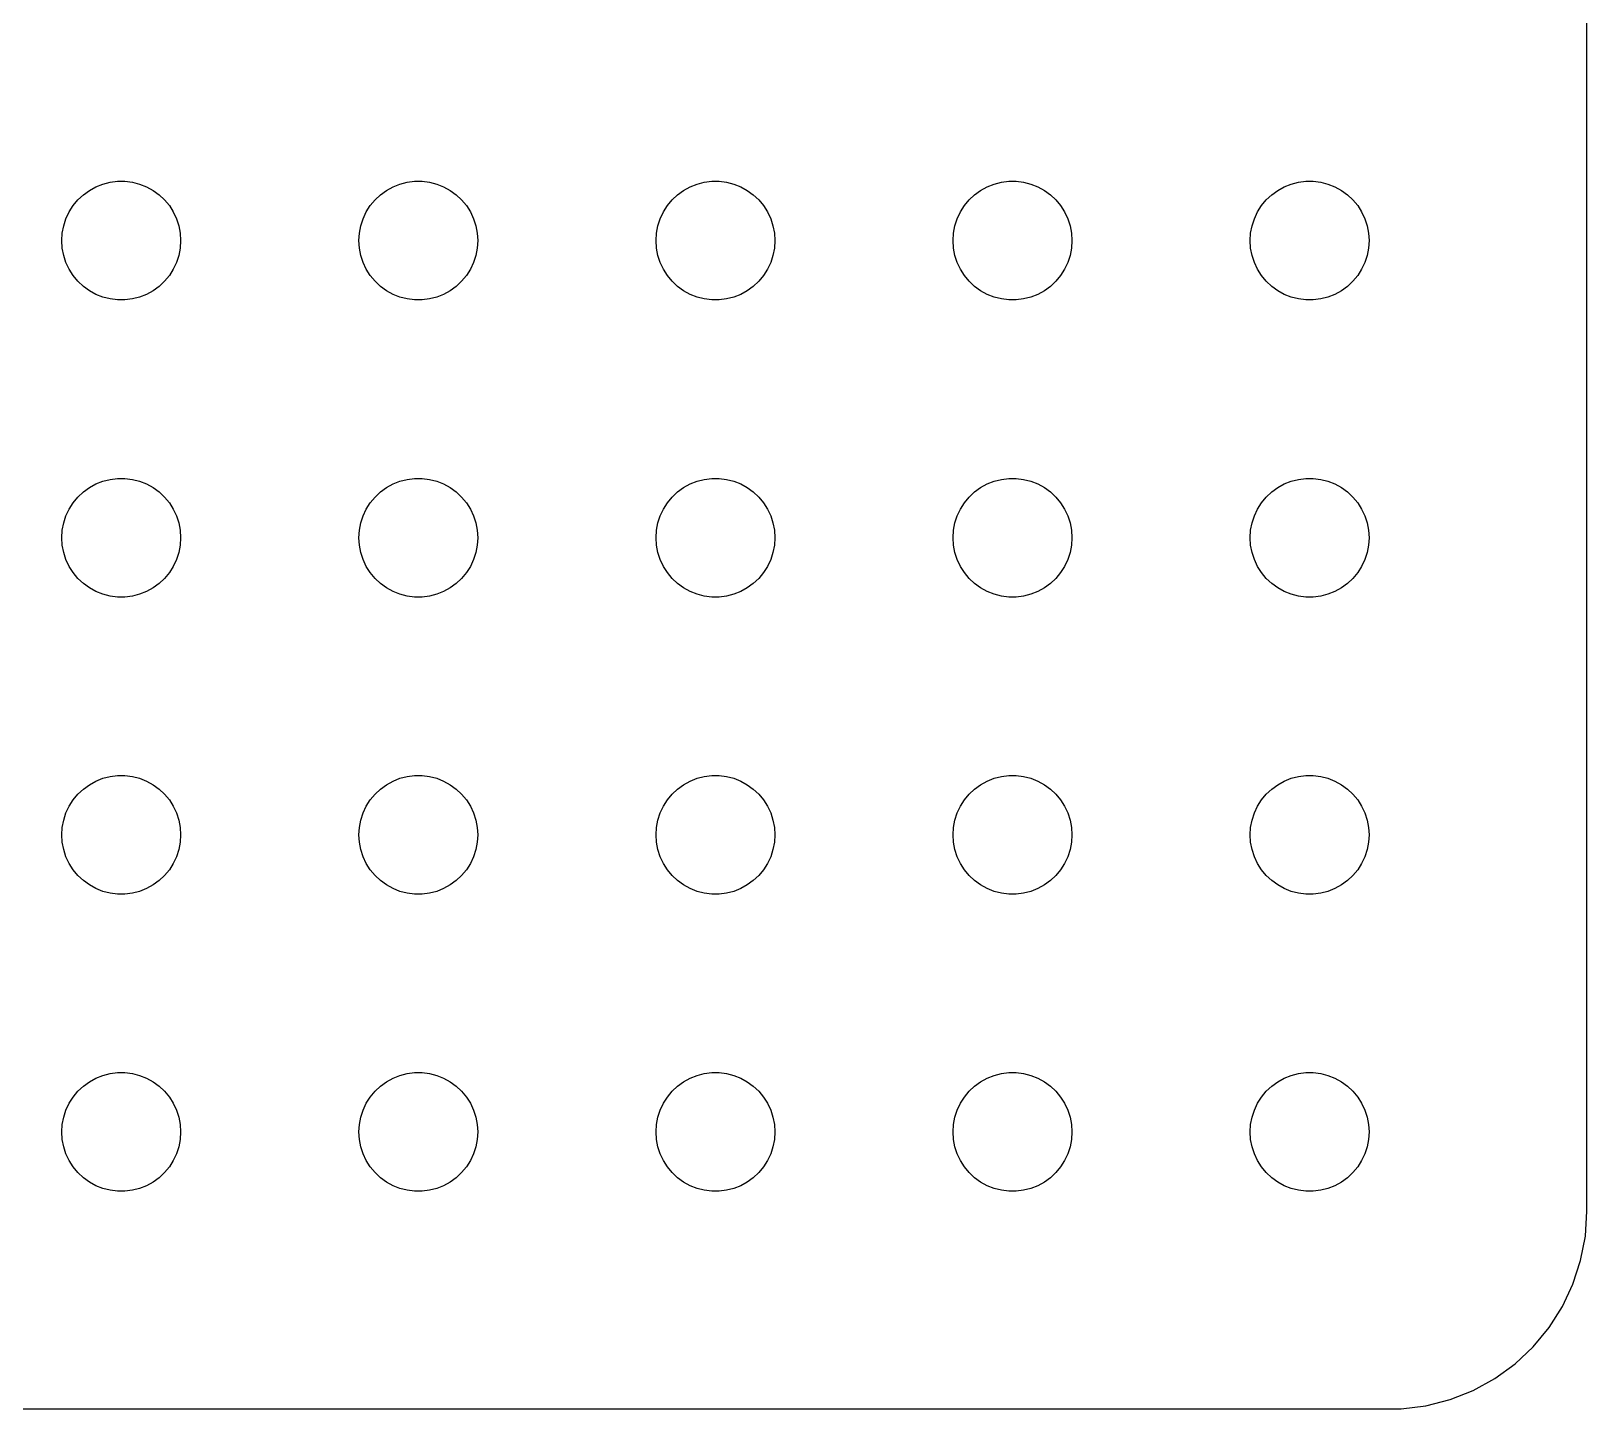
# Model space of a CAD drawing. Header units: metres. Extents: x -150 to 150, y -149 to 149.
# Drawn here: x 110.22 to 149.5, y -149.49 to -114.71 of the extents above; entities that cross this region are included whole.
import ezdxf

# ---------------------------------------------------------------- set-up
doc = ezdxf.new("R2010")
doc.units = ezdxf.units.M

msp = doc.modelspace()

# ---------------------------------------------------------------- linework, layer by layer
for p, q in [((149.5, -144.5), (149.5, 144.5)), ((111.861, -118.643), (112.036, -118.573)), ((112.036, -118.573), (112.219, -118.527)), ((112.219, -118.527), (112.406, -118.503)), ((112.406, -118.503), (112.594, -118.503)), ((112.594, -118.503), (112.781, -118.527)), ((112.781, -118.527), (112.964, -118.573)), ((112.964, -118.573), (113.139, -118.643)), ((119.361, -118.643), (119.536, -118.573)), ((119.536, -118.573), (119.719, -118.527)), ((119.719, -118.527), (119.906, -118.503)), ((119.906, -118.503), (120.094, -118.503)), ((120.094, -118.503), (120.281, -118.527)), ((120.281, -118.527), (120.464, -118.573)), ((120.464, -118.573), (120.639, -118.643)), ((126.861, -118.643), (127.036, -118.573)), ((127.036, -118.573), (127.219, -118.527)), ((127.219, -118.527), (127.406, -118.503)), ((127.406, -118.503), (127.594, -118.503)), ((127.594, -118.503), (127.781, -118.527)), ((127.781, -118.527), (127.964, -118.573)), ((127.964, -118.573), (128.139, -118.643)), ((134.361, -118.643), (134.536, -118.573)), ((134.536, -118.573), (134.719, -118.527)), ((134.719, -118.527), (134.906, -118.503)), ((134.906, -118.503), (135.094, -118.503)), ((135.094, -118.503), (135.281, -118.527)), ((135.281, -118.527), (135.464, -118.573)), ((135.464, -118.573), (135.639, -118.643)), ((141.861, -118.643), (142.036, -118.573)), ((142.036, -118.573), (142.219, -118.527)), ((142.219, -118.527), (142.406, -118.503)), ((142.406, -118.503), (142.594, -118.503)), ((142.594, -118.503), (142.781, -118.527)), ((142.781, -118.527), (142.964, -118.573)), ((142.964, -118.573), (143.139, -118.643)), ((111.286, -119.118), (111.407, -118.973)), ((111.407, -118.973), (111.544, -118.844)), ((111.544, -118.844), (111.696, -118.734)), ((111.696, -118.734), (111.861, -118.643)), ((113.139, -118.643), (113.304, -118.734)), ((113.304, -118.734), (113.456, -118.844)), ((113.456, -118.844), (113.593, -118.973)), ((113.593, -118.973), (113.714, -119.118)), ((118.786, -119.118), (118.907, -118.973)), ((118.907, -118.973), (119.044, -118.844)), ((119.044, -118.844), (119.196, -118.734)), ((119.196, -118.734), (119.361, -118.643)), ((120.639, -118.643), (120.804, -118.734)), ((120.804, -118.734), (120.956, -118.844)), ((120.956, -118.844), (121.093, -118.973)), ((121.093, -118.973), (121.214, -119.118)), ((126.286, -119.118), (126.407, -118.973)), ((126.407, -118.973), (126.544, -118.844)), ((126.544, -118.844), (126.696, -118.734)), ((126.696, -118.734), (126.861, -118.643)), ((128.139, -118.643), (128.304, -118.734)), ((128.304, -118.734), (128.456, -118.844)), ((128.456, -118.844), (128.593, -118.973)), ((128.593, -118.973), (128.714, -119.118)), ((133.786, -119.118), (133.907, -118.973)), ((133.907, -118.973), (134.044, -118.844)), ((134.044, -118.844), (134.196, -118.734)), ((134.196, -118.734), (134.361, -118.643)), ((135.639, -118.643), (135.804, -118.734)), ((135.804, -118.734), (135.956, -118.844)), ((135.956, -118.844), (136.093, -118.973)), ((136.093, -118.973), (136.214, -119.118)), ((141.286, -119.118), (141.407, -118.973)), ((141.407, -118.973), (141.544, -118.844)), ((141.544, -118.844), (141.696, -118.734)), ((141.696, -118.734), (141.861, -118.643)), ((143.139, -118.643), (143.304, -118.734)), ((143.304, -118.734), (143.456, -118.844)), ((143.456, -118.844), (143.593, -118.973)), ((143.593, -118.973), (143.714, -119.118)), ((111.105, -119.448), (111.186, -119.277)), ((111.186, -119.277), (111.286, -119.118)), ((113.714, -119.118), (113.814, -119.277)), ((113.814, -119.277), (113.895, -119.448)), ((118.605, -119.448), (118.686, -119.277)), ((118.686, -119.277), (118.786, -119.118)), ((121.214, -119.118), (121.314, -119.277)), ((121.314, -119.277), (121.395, -119.448)), ((126.105, -119.448), (126.186, -119.277)), ((126.186, -119.277), (126.286, -119.118)), ((128.714, -119.118), (128.814, -119.277)), ((128.814, -119.277), (128.895, -119.448)), ((133.605, -119.448), (133.686, -119.277)), ((133.686, -119.277), (133.786, -119.118)), ((136.214, -119.118), (136.314, -119.277)), ((136.314, -119.277), (136.395, -119.448)), ((141.105, -119.448), (141.186, -119.277)), ((141.186, -119.277), (141.286, -119.118)), ((143.714, -119.118), (143.814, -119.277)), ((143.814, -119.277), (143.895, -119.448)), ((111.012, -119.812), (111.047, -119.627)), ((111.047, -119.627), (111.105, -119.448)), ((113.895, -119.448), (113.953, -119.627)), ((113.953, -119.627), (113.988, -119.812)), ((118.512, -119.812), (118.547, -119.627)), ((118.547, -119.627), (118.605, -119.448)), ((121.395, -119.448), (121.453, -119.627)), ((121.453, -119.627), (121.488, -119.812)), ((126.012, -119.812), (126.047, -119.627)), ((126.047, -119.627), (126.105, -119.448)), ((128.895, -119.448), (128.953, -119.627)), ((128.953, -119.627), (128.988, -119.812)), ((133.512, -119.812), (133.547, -119.627)), ((133.547, -119.627), (133.605, -119.448)), ((136.395, -119.448), (136.453, -119.627)), ((136.453, -119.627), (136.488, -119.812)), ((141.012, -119.812), (141.047, -119.627)), ((141.047, -119.627), (141.105, -119.448)), ((143.895, -119.448), (143.953, -119.627)), ((143.953, -119.627), (143.988, -119.812)), ((111, -120), (111.012, -119.812)), ((111.012, -120.188), (111, -120)), ((113.988, -119.812), (114, -120)), ((114, -120), (113.988, -120.188)), ((118.5, -120), (118.512, -119.812)), ((118.512, -120.188), (118.5, -120)), ((121.488, -119.812), (121.5, -120)), ((121.5, -120), (121.488, -120.188)), ((126, -120), (126.012, -119.812)), ((126.012, -120.188), (126, -120)), ((128.988, -119.812), (129, -120)), ((129, -120), (128.988, -120.188)), ((133.5, -120), (133.512, -119.812)), ((133.512, -120.188), (133.5, -120)), ((136.488, -119.812), (136.5, -120)), ((136.5, -120), (136.488, -120.188)), ((141, -120), (141.012, -119.812)), ((141.012, -120.188), (141, -120)), ((143.988, -119.812), (144, -120)), ((144, -120), (143.988, -120.188)), ((111.047, -120.373), (111.012, -120.188)), ((111.105, -120.552), (111.047, -120.373)), ((111.186, -120.723), (111.105, -120.552)), ((113.895, -120.552), (113.814, -120.723)), ((113.953, -120.373), (113.895, -120.552)), ((113.988, -120.188), (113.953, -120.373)), ((118.547, -120.373), (118.512, -120.188)), ((118.605, -120.552), (118.547, -120.373)), ((118.686, -120.723), (118.605, -120.552)), ((121.395, -120.552), (121.314, -120.723)), ((121.453, -120.373), (121.395, -120.552)), ((121.488, -120.188), (121.453, -120.373)), ((126.047, -120.373), (126.012, -120.188)), ((126.105, -120.552), (126.047, -120.373)), ((126.186, -120.723), (126.105, -120.552)), ((128.895, -120.552), (128.814, -120.723)), ((128.953, -120.373), (128.895, -120.552)), ((128.988, -120.188), (128.953, -120.373)), ((133.547, -120.373), (133.512, -120.188)), ((133.605, -120.552), (133.547, -120.373)), ((133.686, -120.723), (133.605, -120.552)), ((136.395, -120.552), (136.314, -120.723)), ((136.453, -120.373), (136.395, -120.552)), ((136.488, -120.188), (136.453, -120.373)), ((141.047, -120.373), (141.012, -120.188)), ((141.105, -120.552), (141.047, -120.373)), ((141.186, -120.723), (141.105, -120.552)), ((143.895, -120.552), (143.814, -120.723)), ((143.953, -120.373), (143.895, -120.552)), ((143.988, -120.188), (143.953, -120.373)), ((111.286, -120.882), (111.186, -120.723)), ((111.407, -121.027), (111.286, -120.882)), ((113.714, -120.882), (113.593, -121.027)), ((113.814, -120.723), (113.714, -120.882)), ((118.786, -120.882), (118.686, -120.723)), ((118.907, -121.027), (118.786, -120.882)), ((121.214, -120.882), (121.093, -121.027)), ((121.314, -120.723), (121.214, -120.882)), ((126.286, -120.882), (126.186, -120.723)), ((126.407, -121.027), (126.286, -120.882)), ((128.714, -120.882), (128.593, -121.027)), ((128.814, -120.723), (128.714, -120.882)), ((133.786, -120.882), (133.686, -120.723)), ((133.907, -121.027), (133.786, -120.882)), ((136.214, -120.882), (136.093, -121.027)), ((136.314, -120.723), (136.214, -120.882)), ((141.286, -120.882), (141.186, -120.723)), ((141.407, -121.027), (141.286, -120.882)), ((143.714, -120.882), (143.593, -121.027)), ((143.814, -120.723), (143.714, -120.882)), ((111.544, -121.156), (111.407, -121.027)), ((111.696, -121.266), (111.544, -121.156)), ((111.861, -121.357), (111.696, -121.266)), ((112.036, -121.427), (111.861, -121.357)), ((113.139, -121.357), (112.964, -121.427)), ((113.304, -121.266), (113.139, -121.357)), ((113.456, -121.156), (113.304, -121.266)), ((113.593, -121.027), (113.456, -121.156)), ((119.044, -121.156), (118.907, -121.027)), ((119.196, -121.266), (119.044, -121.156)), ((119.361, -121.357), (119.196, -121.266)), ((119.536, -121.427), (119.361, -121.357)), ((120.639, -121.357), (120.464, -121.427)), ((120.804, -121.266), (120.639, -121.357)), ((120.956, -121.156), (120.804, -121.266)), ((121.093, -121.027), (120.956, -121.156)), ((126.544, -121.156), (126.407, -121.027)), ((126.696, -121.266), (126.544, -121.156)), ((126.861, -121.357), (126.696, -121.266)), ((127.036, -121.427), (126.861, -121.357)), ((128.139, -121.357), (127.964, -121.427)), ((128.304, -121.266), (128.139, -121.357)), ((128.456, -121.156), (128.304, -121.266)), ((128.593, -121.027), (128.456, -121.156)), ((134.044, -121.156), (133.907, -121.027)), ((134.196, -121.266), (134.044, -121.156)), ((134.361, -121.357), (134.196, -121.266)), ((134.536, -121.427), (134.361, -121.357)), ((135.639, -121.357), (135.464, -121.427)), ((135.804, -121.266), (135.639, -121.357)), ((135.956, -121.156), (135.804, -121.266)), ((136.093, -121.027), (135.956, -121.156)), ((141.544, -121.156), (141.407, -121.027)), ((141.696, -121.266), (141.544, -121.156)), ((141.861, -121.357), (141.696, -121.266)), ((142.036, -121.427), (141.861, -121.357)), ((143.139, -121.357), (142.964, -121.427)), ((143.304, -121.266), (143.139, -121.357)), ((143.456, -121.156), (143.304, -121.266)), ((143.593, -121.027), (143.456, -121.156)), ((112.219, -121.473), (112.036, -121.427)), ((112.406, -121.497), (112.219, -121.473)), ((112.594, -121.497), (112.406, -121.497)), ((112.781, -121.473), (112.594, -121.497)), ((112.964, -121.427), (112.781, -121.473)), ((119.719, -121.473), (119.536, -121.427)), ((119.906, -121.497), (119.719, -121.473)), ((120.094, -121.497), (119.906, -121.497)), ((120.281, -121.473), (120.094, -121.497)), ((120.464, -121.427), (120.281, -121.473)), ((127.219, -121.473), (127.036, -121.427)), ((127.406, -121.497), (127.219, -121.473)), ((127.594, -121.497), (127.406, -121.497)), ((127.781, -121.473), (127.594, -121.497)), ((127.964, -121.427), (127.781, -121.473)), ((134.719, -121.473), (134.536, -121.427)), ((134.906, -121.497), (134.719, -121.473)), ((135.094, -121.497), (134.906, -121.497)), ((135.281, -121.473), (135.094, -121.497)), ((135.464, -121.427), (135.281, -121.473)), ((142.219, -121.473), (142.036, -121.427)), ((142.406, -121.497), (142.219, -121.473)), ((142.594, -121.497), (142.406, -121.497)), ((142.781, -121.473), (142.594, -121.497)), ((142.964, -121.427), (142.781, -121.473)), ((111.861, -126.143), (112.036, -126.073)), ((112.036, -126.073), (112.219, -126.027)), ((112.219, -126.027), (112.406, -126.003)), ((112.406, -126.003), (112.594, -126.003)), ((112.594, -126.003), (112.781, -126.027)), ((112.781, -126.027), (112.964, -126.073)), ((112.964, -126.073), (113.139, -126.143)), ((119.361, -126.143), (119.536, -126.073)), ((119.536, -126.073), (119.719, -126.027)), ((119.719, -126.027), (119.906, -126.003)), ((119.906, -126.003), (120.094, -126.003)), ((120.094, -126.003), (120.281, -126.027)), ((120.281, -126.027), (120.464, -126.073)), ((120.464, -126.073), (120.639, -126.143)), ((126.861, -126.143), (127.036, -126.073)), ((127.036, -126.073), (127.219, -126.027)), ((127.219, -126.027), (127.406, -126.003)), ((127.406, -126.003), (127.594, -126.003)), ((127.594, -126.003), (127.781, -126.027)), ((127.781, -126.027), (127.964, -126.073)), ((127.964, -126.073), (128.139, -126.143)), ((134.361, -126.143), (134.536, -126.073)), ((134.536, -126.073), (134.719, -126.027)), ((134.719, -126.027), (134.906, -126.003)), ((134.906, -126.003), (135.094, -126.003)), ((135.094, -126.003), (135.281, -126.027)), ((135.281, -126.027), (135.464, -126.073)), ((135.464, -126.073), (135.639, -126.143)), ((141.861, -126.143), (142.036, -126.073)), ((142.036, -126.073), (142.219, -126.027)), ((142.219, -126.027), (142.406, -126.003)), ((142.406, -126.003), (142.594, -126.003)), ((142.594, -126.003), (142.781, -126.027)), ((142.781, -126.027), (142.964, -126.073)), ((142.964, -126.073), (143.139, -126.143)), ((111.407, -126.473), (111.544, -126.344)), ((111.544, -126.344), (111.696, -126.234)), ((111.696, -126.234), (111.861, -126.143)), ((113.139, -126.143), (113.304, -126.234)), ((113.304, -126.234), (113.456, -126.344)), ((113.456, -126.344), (113.593, -126.473)), ((118.907, -126.473), (119.044, -126.344)), ((119.044, -126.344), (119.196, -126.234)), ((119.196, -126.234), (119.361, -126.143)), ((120.639, -126.143), (120.804, -126.234)), ((120.804, -126.234), (120.956, -126.344)), ((120.956, -126.344), (121.093, -126.473)), ((126.407, -126.473), (126.544, -126.344)), ((126.544, -126.344), (126.696, -126.234)), ((126.696, -126.234), (126.861, -126.143)), ((128.139, -126.143), (128.304, -126.234)), ((128.304, -126.234), (128.456, -126.344)), ((128.456, -126.344), (128.593, -126.473)), ((133.907, -126.473), (134.044, -126.344)), ((134.044, -126.344), (134.196, -126.234)), ((134.196, -126.234), (134.361, -126.143)), ((135.639, -126.143), (135.804, -126.234)), ((135.804, -126.234), (135.956, -126.344)), ((135.956, -126.344), (136.093, -126.473)), ((141.407, -126.473), (141.544, -126.344)), ((141.544, -126.344), (141.696, -126.234)), ((141.696, -126.234), (141.861, -126.143)), ((143.139, -126.143), (143.304, -126.234)), ((143.304, -126.234), (143.456, -126.344)), ((143.456, -126.344), (143.593, -126.473)), ((111.105, -126.948), (111.186, -126.777)), ((111.186, -126.777), (111.286, -126.618)), ((111.286, -126.618), (111.407, -126.473)), ((113.593, -126.473), (113.714, -126.618)), ((113.714, -126.618), (113.814, -126.777)), ((113.814, -126.777), (113.895, -126.948)), ((118.605, -126.948), (118.686, -126.777)), ((118.686, -126.777), (118.786, -126.618)), ((118.786, -126.618), (118.907, -126.473)), ((121.093, -126.473), (121.214, -126.618)), ((121.214, -126.618), (121.314, -126.777)), ((121.314, -126.777), (121.395, -126.948)), ((126.105, -126.948), (126.186, -126.777)), ((126.186, -126.777), (126.286, -126.618)), ((126.286, -126.618), (126.407, -126.473)), ((128.593, -126.473), (128.714, -126.618)), ((128.714, -126.618), (128.814, -126.777)), ((128.814, -126.777), (128.895, -126.948)), ((133.605, -126.948), (133.686, -126.777)), ((133.686, -126.777), (133.786, -126.618)), ((133.786, -126.618), (133.907, -126.473)), ((136.093, -126.473), (136.214, -126.618)), ((136.214, -126.618), (136.314, -126.777)), ((136.314, -126.777), (136.395, -126.948)), ((141.105, -126.948), (141.186, -126.777)), ((141.186, -126.777), (141.286, -126.618)), ((141.286, -126.618), (141.407, -126.473)), ((143.593, -126.473), (143.714, -126.618)), ((143.714, -126.618), (143.814, -126.777)), ((143.814, -126.777), (143.895, -126.948)), ((111.012, -127.312), (111.047, -127.127)), ((111.047, -127.127), (111.105, -126.948)), ((113.895, -126.948), (113.953, -127.127)), ((113.953, -127.127), (113.988, -127.312)), ((118.512, -127.312), (118.547, -127.127)), ((118.547, -127.127), (118.605, -126.948)), ((121.395, -126.948), (121.453, -127.127)), ((121.453, -127.127), (121.488, -127.312)), ((126.012, -127.312), (126.047, -127.127)), ((126.047, -127.127), (126.105, -126.948)), ((128.895, -126.948), (128.953, -127.127)), ((128.953, -127.127), (128.988, -127.312)), ((133.512, -127.312), (133.547, -127.127)), ((133.547, -127.127), (133.605, -126.948)), ((136.395, -126.948), (136.453, -127.127)), ((136.453, -127.127), (136.488, -127.312)), ((141.012, -127.312), (141.047, -127.127)), ((141.047, -127.127), (141.105, -126.948)), ((143.895, -126.948), (143.953, -127.127)), ((143.953, -127.127), (143.988, -127.312)), ((111, -127.5), (111.012, -127.312)), ((111.012, -127.688), (111, -127.5)), ((113.988, -127.312), (114, -127.5)), ((114, -127.5), (113.988, -127.688)), ((118.5, -127.5), (118.512, -127.312)), ((118.512, -127.688), (118.5, -127.5)), ((121.488, -127.312), (121.5, -127.5)), ((121.5, -127.5), (121.488, -127.688)), ((126, -127.5), (126.012, -127.312)), ((126.012, -127.688), (126, -127.5)), ((128.988, -127.312), (129, -127.5)), ((129, -127.5), (128.988, -127.688)), ((133.5, -127.5), (133.512, -127.312)), ((133.512, -127.688), (133.5, -127.5)), ((136.488, -127.312), (136.5, -127.5)), ((136.5, -127.5), (136.488, -127.688)), ((141, -127.5), (141.012, -127.312)), ((141.012, -127.688), (141, -127.5)), ((143.988, -127.312), (144, -127.5)), ((144, -127.5), (143.988, -127.688)), ((111.047, -127.873), (111.012, -127.688)), ((111.105, -128.052), (111.047, -127.873)), ((113.953, -127.873), (113.895, -128.052)), ((113.988, -127.688), (113.953, -127.873)), ((118.547, -127.873), (118.512, -127.688)), ((118.605, -128.052), (118.547, -127.873)), ((121.453, -127.873), (121.395, -128.052)), ((121.488, -127.688), (121.453, -127.873)), ((126.047, -127.873), (126.012, -127.688)), ((126.105, -128.052), (126.047, -127.873)), ((128.953, -127.873), (128.895, -128.052)), ((128.988, -127.688), (128.953, -127.873)), ((133.547, -127.873), (133.512, -127.688)), ((133.605, -128.052), (133.547, -127.873)), ((136.453, -127.873), (136.395, -128.052)), ((136.488, -127.688), (136.453, -127.873)), ((141.047, -127.873), (141.012, -127.688)), ((141.105, -128.052), (141.047, -127.873)), ((143.953, -127.873), (143.895, -128.052)), ((143.988, -127.688), (143.953, -127.873)), ((111.186, -128.223), (111.105, -128.052)), ((111.286, -128.382), (111.186, -128.223)), ((111.407, -128.527), (111.286, -128.382)), ((113.714, -128.382), (113.593, -128.527)), ((113.814, -128.223), (113.714, -128.382)), ((113.895, -128.052), (113.814, -128.223)), ((118.686, -128.223), (118.605, -128.052)), ((118.786, -128.382), (118.686, -128.223)), ((118.907, -128.527), (118.786, -128.382)), ((121.214, -128.382), (121.093, -128.527)), ((121.314, -128.223), (121.214, -128.382)), ((121.395, -128.052), (121.314, -128.223)), ((126.186, -128.223), (126.105, -128.052)), ((126.286, -128.382), (126.186, -128.223)), ((126.407, -128.527), (126.286, -128.382)), ((128.714, -128.382), (128.593, -128.527)), ((128.814, -128.223), (128.714, -128.382)), ((128.895, -128.052), (128.814, -128.223)), ((133.686, -128.223), (133.605, -128.052)), ((133.786, -128.382), (133.686, -128.223)), ((133.907, -128.527), (133.786, -128.382)), ((136.214, -128.382), (136.093, -128.527)), ((136.314, -128.223), (136.214, -128.382)), ((136.395, -128.052), (136.314, -128.223)), ((141.186, -128.223), (141.105, -128.052)), ((141.286, -128.382), (141.186, -128.223)), ((141.407, -128.527), (141.286, -128.382)), ((143.714, -128.382), (143.593, -128.527)), ((143.814, -128.223), (143.714, -128.382)), ((143.895, -128.052), (143.814, -128.223)), ((111.544, -128.656), (111.407, -128.527)), ((111.696, -128.766), (111.544, -128.656)), ((111.861, -128.857), (111.696, -128.766)), ((113.304, -128.766), (113.139, -128.857)), ((113.456, -128.656), (113.304, -128.766)), ((113.593, -128.527), (113.456, -128.656)), ((119.044, -128.656), (118.907, -128.527)), ((119.196, -128.766), (119.044, -128.656)), ((119.361, -128.857), (119.196, -128.766)), ((120.804, -128.766), (120.639, -128.857)), ((120.956, -128.656), (120.804, -128.766)), ((121.093, -128.527), (120.956, -128.656)), ((126.544, -128.656), (126.407, -128.527)), ((126.696, -128.766), (126.544, -128.656)), ((126.861, -128.857), (126.696, -128.766)), ((128.304, -128.766), (128.139, -128.857)), ((128.456, -128.656), (128.304, -128.766)), ((128.593, -128.527), (128.456, -128.656)), ((134.044, -128.656), (133.907, -128.527)), ((134.196, -128.766), (134.044, -128.656)), ((134.361, -128.857), (134.196, -128.766)), ((135.804, -128.766), (135.639, -128.857)), ((135.956, -128.656), (135.804, -128.766)), ((136.093, -128.527), (135.956, -128.656)), ((141.544, -128.656), (141.407, -128.527)), ((141.696, -128.766), (141.544, -128.656)), ((141.861, -128.857), (141.696, -128.766)), ((143.304, -128.766), (143.139, -128.857)), ((143.456, -128.656), (143.304, -128.766)), ((143.593, -128.527), (143.456, -128.656)), ((112.036, -128.927), (111.861, -128.857)), ((112.219, -128.973), (112.036, -128.927)), ((112.406, -128.997), (112.219, -128.973)), ((112.594, -128.997), (112.406, -128.997)), ((112.781, -128.973), (112.594, -128.997)), ((112.964, -128.927), (112.781, -128.973)), ((113.139, -128.857), (112.964, -128.927)), ((119.536, -128.927), (119.361, -128.857)), ((119.719, -128.973), (119.536, -128.927)), ((119.906, -128.997), (119.719, -128.973)), ((120.094, -128.997), (119.906, -128.997)), ((120.281, -128.973), (120.094, -128.997)), ((120.464, -128.927), (120.281, -128.973)), ((120.639, -128.857), (120.464, -128.927)), ((127.036, -128.927), (126.861, -128.857)), ((127.219, -128.973), (127.036, -128.927)), ((127.406, -128.997), (127.219, -128.973)), ((127.594, -128.997), (127.406, -128.997)), ((127.781, -128.973), (127.594, -128.997)), ((127.964, -128.927), (127.781, -128.973)), ((128.139, -128.857), (127.964, -128.927)), ((134.536, -128.927), (134.361, -128.857)), ((134.719, -128.973), (134.536, -128.927)), ((134.906, -128.997), (134.719, -128.973)), ((135.094, -128.997), (134.906, -128.997)), ((135.281, -128.973), (135.094, -128.997)), ((135.464, -128.927), (135.281, -128.973)), ((135.639, -128.857), (135.464, -128.927)), ((142.036, -128.927), (141.861, -128.857)), ((142.219, -128.973), (142.036, -128.927)), ((142.406, -128.997), (142.219, -128.973)), ((142.594, -128.997), (142.406, -128.997)), ((142.781, -128.973), (142.594, -128.997)), ((142.964, -128.927), (142.781, -128.973)), ((143.139, -128.857), (142.964, -128.927)), ((112.036, -133.573), (112.219, -133.527)), ((112.219, -133.527), (112.406, -133.503)), ((112.406, -133.503), (112.594, -133.503)), ((112.594, -133.503), (112.781, -133.527)), ((112.781, -133.527), (112.964, -133.573)), ((119.536, -133.573), (119.719, -133.527)), ((119.719, -133.527), (119.906, -133.503)), ((119.906, -133.503), (120.094, -133.503)), ((120.094, -133.503), (120.281, -133.527)), ((120.281, -133.527), (120.464, -133.573)), ((127.036, -133.573), (127.219, -133.527)), ((127.219, -133.527), (127.406, -133.503)), ((127.406, -133.503), (127.594, -133.503)), ((127.594, -133.503), (127.781, -133.527)), ((127.781, -133.527), (127.964, -133.573)), ((134.536, -133.573), (134.719, -133.527)), ((134.719, -133.527), (134.906, -133.503)), ((134.906, -133.503), (135.094, -133.503)), ((135.094, -133.503), (135.281, -133.527)), ((135.281, -133.527), (135.464, -133.573)), ((142.036, -133.573), (142.219, -133.527)), ((142.219, -133.527), (142.406, -133.503)), ((142.406, -133.503), (142.594, -133.503)), ((142.594, -133.503), (142.781, -133.527)), ((142.781, -133.527), (142.964, -133.573)), ((111.407, -133.973), (111.544, -133.844)), ((111.544, -133.844), (111.696, -133.734)), ((111.696, -133.734), (111.861, -133.643)), ((111.861, -133.643), (112.036, -133.573)), ((112.964, -133.573), (113.139, -133.643)), ((113.139, -133.643), (113.304, -133.734)), ((113.304, -133.734), (113.456, -133.844)), ((113.456, -133.844), (113.593, -133.973)), ((118.907, -133.973), (119.044, -133.844)), ((119.044, -133.844), (119.196, -133.734)), ((119.196, -133.734), (119.361, -133.643)), ((119.361, -133.643), (119.536, -133.573)), ((120.464, -133.573), (120.639, -133.643)), ((120.639, -133.643), (120.804, -133.734)), ((120.804, -133.734), (120.956, -133.844)), ((120.956, -133.844), (121.093, -133.973)), ((126.407, -133.973), (126.544, -133.844)), ((126.544, -133.844), (126.696, -133.734)), ((126.696, -133.734), (126.861, -133.643)), ((126.861, -133.643), (127.036, -133.573)), ((127.964, -133.573), (128.139, -133.643)), ((128.139, -133.643), (128.304, -133.734)), ((128.304, -133.734), (128.456, -133.844)), ((128.456, -133.844), (128.593, -133.973)), ((133.907, -133.973), (134.044, -133.844)), ((134.044, -133.844), (134.196, -133.734)), ((134.196, -133.734), (134.361, -133.643)), ((134.361, -133.643), (134.536, -133.573)), ((135.464, -133.573), (135.639, -133.643)), ((135.639, -133.643), (135.804, -133.734)), ((135.804, -133.734), (135.956, -133.844)), ((135.956, -133.844), (136.093, -133.973)), ((141.407, -133.973), (141.544, -133.844)), ((141.544, -133.844), (141.696, -133.734)), ((141.696, -133.734), (141.861, -133.643)), ((141.861, -133.643), (142.036, -133.573)), ((142.964, -133.573), (143.139, -133.643)), ((143.139, -133.643), (143.304, -133.734)), ((143.304, -133.734), (143.456, -133.844)), ((143.456, -133.844), (143.593, -133.973)), ((111.105, -134.448), (111.186, -134.277)), ((111.186, -134.277), (111.286, -134.118)), ((111.286, -134.118), (111.407, -133.973)), ((113.593, -133.973), (113.714, -134.118)), ((113.714, -134.118), (113.814, -134.277)), ((113.814, -134.277), (113.895, -134.448)), ((118.605, -134.448), (118.686, -134.277)), ((118.686, -134.277), (118.786, -134.118)), ((118.786, -134.118), (118.907, -133.973)), ((121.093, -133.973), (121.214, -134.118)), ((121.214, -134.118), (121.314, -134.277)), ((121.314, -134.277), (121.395, -134.448)), ((126.105, -134.448), (126.186, -134.277)), ((126.186, -134.277), (126.286, -134.118)), ((126.286, -134.118), (126.407, -133.973)), ((128.593, -133.973), (128.714, -134.118)), ((128.714, -134.118), (128.814, -134.277)), ((128.814, -134.277), (128.895, -134.448)), ((133.605, -134.448), (133.686, -134.277)), ((133.686, -134.277), (133.786, -134.118)), ((133.786, -134.118), (133.907, -133.973)), ((136.093, -133.973), (136.214, -134.118)), ((136.214, -134.118), (136.314, -134.277)), ((136.314, -134.277), (136.395, -134.448)), ((141.105, -134.448), (141.186, -134.277)), ((141.186, -134.277), (141.286, -134.118)), ((141.286, -134.118), (141.407, -133.973)), ((143.593, -133.973), (143.714, -134.118)), ((143.714, -134.118), (143.814, -134.277)), ((143.814, -134.277), (143.895, -134.448)), ((111.012, -134.812), (111.047, -134.627)), ((111.047, -134.627), (111.105, -134.448)), ((113.895, -134.448), (113.953, -134.627)), ((113.953, -134.627), (113.988, -134.812)), ((118.512, -134.812), (118.547, -134.627)), ((118.547, -134.627), (118.605, -134.448)), ((121.395, -134.448), (121.453, -134.627)), ((121.453, -134.627), (121.488, -134.812)), ((126.012, -134.812), (126.047, -134.627)), ((126.047, -134.627), (126.105, -134.448)), ((128.895, -134.448), (128.953, -134.627)), ((128.953, -134.627), (128.988, -134.812)), ((133.512, -134.812), (133.547, -134.627)), ((133.547, -134.627), (133.605, -134.448)), ((136.395, -134.448), (136.453, -134.627)), ((136.453, -134.627), (136.488, -134.812)), ((141.012, -134.812), (141.047, -134.627)), ((141.047, -134.627), (141.105, -134.448)), ((143.895, -134.448), (143.953, -134.627)), ((143.953, -134.627), (143.988, -134.812)), ((111, -135), (111.012, -134.812)), ((111.012, -135.188), (111, -135)), ((113.988, -134.812), (114, -135)), ((114, -135), (113.988, -135.188)), ((118.5, -135), (118.512, -134.812)), ((118.512, -135.188), (118.5, -135)), ((121.488, -134.812), (121.5, -135)), ((121.5, -135), (121.488, -135.188)), ((126, -135), (126.012, -134.812)), ((126.012, -135.188), (126, -135)), ((128.988, -134.812), (129, -135)), ((129, -135), (128.988, -135.188)), ((133.5, -135), (133.512, -134.812)), ((133.512, -135.188), (133.5, -135)), ((136.488, -134.812), (136.5, -135)), ((136.5, -135), (136.488, -135.188)), ((141, -135), (141.012, -134.812)), ((141.012, -135.188), (141, -135)), ((143.988, -134.812), (144, -135)), ((144, -135), (143.988, -135.188)), ((111.047, -135.373), (111.012, -135.188)), ((111.105, -135.552), (111.047, -135.373)), ((113.953, -135.373), (113.895, -135.552)), ((113.988, -135.188), (113.953, -135.373)), ((118.547, -135.373), (118.512, -135.188)), ((118.605, -135.552), (118.547, -135.373)), ((121.453, -135.373), (121.395, -135.552)), ((121.488, -135.188), (121.453, -135.373)), ((126.047, -135.373), (126.012, -135.188)), ((126.105, -135.552), (126.047, -135.373)), ((128.953, -135.373), (128.895, -135.552)), ((128.988, -135.188), (128.953, -135.373)), ((133.547, -135.373), (133.512, -135.188)), ((133.605, -135.552), (133.547, -135.373)), ((136.453, -135.373), (136.395, -135.552)), ((136.488, -135.188), (136.453, -135.373)), ((141.047, -135.373), (141.012, -135.188)), ((141.105, -135.552), (141.047, -135.373)), ((143.953, -135.373), (143.895, -135.552)), ((143.988, -135.188), (143.953, -135.373)), ((111.186, -135.723), (111.105, -135.552)), ((111.286, -135.882), (111.186, -135.723)), ((111.407, -136.027), (111.286, -135.882)), ((113.714, -135.882), (113.593, -136.027)), ((113.814, -135.723), (113.714, -135.882)), ((113.895, -135.552), (113.814, -135.723)), ((118.686, -135.723), (118.605, -135.552)), ((118.786, -135.882), (118.686, -135.723)), ((118.907, -136.027), (118.786, -135.882)), ((121.214, -135.882), (121.093, -136.027)), ((121.314, -135.723), (121.214, -135.882)), ((121.395, -135.552), (121.314, -135.723)), ((126.186, -135.723), (126.105, -135.552)), ((126.286, -135.882), (126.186, -135.723)), ((126.407, -136.027), (126.286, -135.882)), ((128.714, -135.882), (128.593, -136.027)), ((128.814, -135.723), (128.714, -135.882)), ((128.895, -135.552), (128.814, -135.723)), ((133.686, -135.723), (133.605, -135.552)), ((133.786, -135.882), (133.686, -135.723)), ((133.907, -136.027), (133.786, -135.882)), ((136.214, -135.882), (136.093, -136.027)), ((136.314, -135.723), (136.214, -135.882)), ((136.395, -135.552), (136.314, -135.723)), ((141.186, -135.723), (141.105, -135.552)), ((141.286, -135.882), (141.186, -135.723)), ((141.407, -136.027), (141.286, -135.882)), ((143.714, -135.882), (143.593, -136.027)), ((143.814, -135.723), (143.714, -135.882)), ((143.895, -135.552), (143.814, -135.723)), ((111.544, -136.156), (111.407, -136.027)), ((111.696, -136.266), (111.544, -136.156)), ((111.861, -136.357), (111.696, -136.266)), ((113.304, -136.266), (113.139, -136.357)), ((113.456, -136.156), (113.304, -136.266)), ((113.593, -136.027), (113.456, -136.156)), ((119.044, -136.156), (118.907, -136.027)), ((119.196, -136.266), (119.044, -136.156)), ((119.361, -136.357), (119.196, -136.266)), ((120.804, -136.266), (120.639, -136.357)), ((120.956, -136.156), (120.804, -136.266)), ((121.093, -136.027), (120.956, -136.156)), ((126.544, -136.156), (126.407, -136.027)), ((126.696, -136.266), (126.544, -136.156)), ((126.861, -136.357), (126.696, -136.266)), ((128.304, -136.266), (128.139, -136.357)), ((128.456, -136.156), (128.304, -136.266)), ((128.593, -136.027), (128.456, -136.156)), ((134.044, -136.156), (133.907, -136.027)), ((134.196, -136.266), (134.044, -136.156)), ((134.361, -136.357), (134.196, -136.266)), ((135.804, -136.266), (135.639, -136.357)), ((135.956, -136.156), (135.804, -136.266)), ((136.093, -136.027), (135.956, -136.156)), ((141.544, -136.156), (141.407, -136.027)), ((141.696, -136.266), (141.544, -136.156)), ((141.861, -136.357), (141.696, -136.266)), ((143.304, -136.266), (143.139, -136.357)), ((143.456, -136.156), (143.304, -136.266)), ((143.593, -136.027), (143.456, -136.156)), ((112.036, -136.427), (111.861, -136.357)), ((112.219, -136.473), (112.036, -136.427)), ((112.406, -136.497), (112.219, -136.473)), ((112.594, -136.497), (112.406, -136.497)), ((112.781, -136.473), (112.594, -136.497)), ((112.964, -136.427), (112.781, -136.473)), ((113.139, -136.357), (112.964, -136.427)), ((119.536, -136.427), (119.361, -136.357)), ((119.719, -136.473), (119.536, -136.427)), ((119.906, -136.497), (119.719, -136.473)), ((120.094, -136.497), (119.906, -136.497)), ((120.281, -136.473), (120.094, -136.497)), ((120.464, -136.427), (120.281, -136.473)), ((120.639, -136.357), (120.464, -136.427)), ((127.036, -136.427), (126.861, -136.357)), ((127.219, -136.473), (127.036, -136.427)), ((127.406, -136.497), (127.219, -136.473)), ((127.594, -136.497), (127.406, -136.497)), ((127.781, -136.473), (127.594, -136.497)), ((127.964, -136.427), (127.781, -136.473)), ((128.139, -136.357), (127.964, -136.427)), ((134.536, -136.427), (134.361, -136.357)), ((134.719, -136.473), (134.536, -136.427)), ((134.906, -136.497), (134.719, -136.473)), ((135.094, -136.497), (134.906, -136.497)), ((135.281, -136.473), (135.094, -136.497)), ((135.464, -136.427), (135.281, -136.473)), ((135.639, -136.357), (135.464, -136.427)), ((142.036, -136.427), (141.861, -136.357)), ((142.219, -136.473), (142.036, -136.427)), ((142.406, -136.497), (142.219, -136.473)), ((142.594, -136.497), (142.406, -136.497)), ((142.781, -136.473), (142.594, -136.497)), ((142.964, -136.427), (142.781, -136.473)), ((143.139, -136.357), (142.964, -136.427)), ((111.407, -141.473), (111.544, -141.344)), ((111.544, -141.344), (111.696, -141.234)), ((111.696, -141.234), (111.861, -141.143)), ((111.861, -141.143), (112.036, -141.073)), ((112.036, -141.073), (112.219, -141.027)), ((112.219, -141.027), (112.406, -141.003)), ((112.406, -141.003), (112.594, -141.003)), ((112.594, -141.003), (112.781, -141.027)), ((112.781, -141.027), (112.964, -141.073)), ((112.964, -141.073), (113.139, -141.143)), ((113.139, -141.143), (113.304, -141.234)), ((113.304, -141.234), (113.456, -141.344)), ((113.456, -141.344), (113.593, -141.473)), ((118.907, -141.473), (119.044, -141.344)), ((119.044, -141.344), (119.196, -141.234)), ((119.196, -141.234), (119.361, -141.143)), ((119.361, -141.143), (119.536, -141.073)), ((119.536, -141.073), (119.719, -141.027)), ((119.719, -141.027), (119.906, -141.003)), ((119.906, -141.003), (120.094, -141.003)), ((120.094, -141.003), (120.281, -141.027)), ((120.281, -141.027), (120.464, -141.073)), ((120.464, -141.073), (120.639, -141.143)), ((120.639, -141.143), (120.804, -141.234)), ((120.804, -141.234), (120.956, -141.344)), ((120.956, -141.344), (121.093, -141.473)), ((126.407, -141.473), (126.544, -141.344)), ((126.544, -141.344), (126.696, -141.234)), ((126.696, -141.234), (126.861, -141.143)), ((126.861, -141.143), (127.036, -141.073)), ((127.036, -141.073), (127.219, -141.027)), ((127.219, -141.027), (127.406, -141.003)), ((127.406, -141.003), (127.594, -141.003)), ((127.594, -141.003), (127.781, -141.027)), ((127.781, -141.027), (127.964, -141.073)), ((127.964, -141.073), (128.139, -141.143)), ((128.139, -141.143), (128.304, -141.234)), ((128.304, -141.234), (128.456, -141.344)), ((128.456, -141.344), (128.593, -141.473)), ((133.907, -141.473), (134.044, -141.344)), ((134.044, -141.344), (134.196, -141.234)), ((134.196, -141.234), (134.361, -141.143)), ((134.361, -141.143), (134.536, -141.073)), ((134.536, -141.073), (134.719, -141.027)), ((134.719, -141.027), (134.906, -141.003)), ((134.906, -141.003), (135.094, -141.003)), ((135.094, -141.003), (135.281, -141.027)), ((135.281, -141.027), (135.464, -141.073)), ((135.464, -141.073), (135.639, -141.143)), ((135.639, -141.143), (135.804, -141.234)), ((135.804, -141.234), (135.956, -141.344)), ((135.956, -141.344), (136.093, -141.473)), ((141.407, -141.473), (141.544, -141.344)), ((141.544, -141.344), (141.696, -141.234)), ((141.696, -141.234), (141.861, -141.143)), ((141.861, -141.143), (142.036, -141.073)), ((142.036, -141.073), (142.219, -141.027)), ((142.219, -141.027), (142.406, -141.003)), ((142.406, -141.003), (142.594, -141.003)), ((142.594, -141.003), (142.781, -141.027)), ((142.781, -141.027), (142.964, -141.073)), ((142.964, -141.073), (143.139, -141.143)), ((143.139, -141.143), (143.304, -141.234)), ((143.304, -141.234), (143.456, -141.344)), ((143.456, -141.344), (143.593, -141.473)), ((111.105, -141.948), (111.186, -141.777)), ((111.186, -141.777), (111.286, -141.618)), ((111.286, -141.618), (111.407, -141.473)), ((113.593, -141.473), (113.714, -141.618)), ((113.714, -141.618), (113.814, -141.777)), ((113.814, -141.777), (113.895, -141.948)), ((118.605, -141.948), (118.686, -141.777)), ((118.686, -141.777), (118.786, -141.618)), ((118.786, -141.618), (118.907, -141.473)), ((121.093, -141.473), (121.214, -141.618)), ((121.214, -141.618), (121.314, -141.777)), ((121.314, -141.777), (121.395, -141.948)), ((126.105, -141.948), (126.186, -141.777)), ((126.186, -141.777), (126.286, -141.618)), ((126.286, -141.618), (126.407, -141.473)), ((128.593, -141.473), (128.714, -141.618)), ((128.714, -141.618), (128.814, -141.777)), ((128.814, -141.777), (128.895, -141.948)), ((133.605, -141.948), (133.686, -141.777)), ((133.686, -141.777), (133.786, -141.618)), ((133.786, -141.618), (133.907, -141.473)), ((136.093, -141.473), (136.214, -141.618)), ((136.214, -141.618), (136.314, -141.777)), ((136.314, -141.777), (136.395, -141.948)), ((141.105, -141.948), (141.186, -141.777)), ((141.186, -141.777), (141.286, -141.618)), ((141.286, -141.618), (141.407, -141.473)), ((143.593, -141.473), (143.714, -141.618)), ((143.714, -141.618), (143.814, -141.777)), ((143.814, -141.777), (143.895, -141.948)), ((111.012, -142.312), (111.047, -142.127)), ((111.047, -142.127), (111.105, -141.948)), ((113.895, -141.948), (113.953, -142.127)), ((113.953, -142.127), (113.988, -142.312)), ((118.512, -142.312), (118.547, -142.127)), ((118.547, -142.127), (118.605, -141.948)), ((121.395, -141.948), (121.453, -142.127)), ((121.453, -142.127), (121.488, -142.312)), ((126.012, -142.312), (126.047, -142.127)), ((126.047, -142.127), (126.105, -141.948)), ((128.895, -141.948), (128.953, -142.127)), ((128.953, -142.127), (128.988, -142.312)), ((133.512, -142.312), (133.547, -142.127)), ((133.547, -142.127), (133.605, -141.948)), ((136.395, -141.948), (136.453, -142.127)), ((136.453, -142.127), (136.488, -142.312)), ((141.012, -142.312), (141.047, -142.127)), ((141.047, -142.127), (141.105, -141.948)), ((143.895, -141.948), (143.953, -142.127)), ((143.953, -142.127), (143.988, -142.312)), ((111, -142.5), (111.012, -142.312)), ((111.012, -142.688), (111, -142.5)), ((113.988, -142.312), (114, -142.5)), ((114, -142.5), (113.988, -142.688)), ((118.5, -142.5), (118.512, -142.312)), ((118.512, -142.688), (118.5, -142.5)), ((121.488, -142.312), (121.5, -142.5)), ((121.5, -142.5), (121.488, -142.688)), ((126, -142.5), (126.012, -142.312)), ((126.012, -142.688), (126, -142.5)), ((128.988, -142.312), (129, -142.5)), ((129, -142.5), (128.988, -142.688)), ((133.5, -142.5), (133.512, -142.312)), ((133.512, -142.688), (133.5, -142.5)), ((136.488, -142.312), (136.5, -142.5)), ((136.5, -142.5), (136.488, -142.688)), ((141, -142.5), (141.012, -142.312)), ((141.012, -142.688), (141, -142.5)), ((143.988, -142.312), (144, -142.5)), ((144, -142.5), (143.988, -142.688)), ((111.047, -142.873), (111.012, -142.688)), ((111.105, -143.052), (111.047, -142.873)), ((113.953, -142.873), (113.895, -143.052)), ((113.988, -142.688), (113.953, -142.873)), ((118.547, -142.873), (118.512, -142.688)), ((118.605, -143.052), (118.547, -142.873)), ((121.453, -142.873), (121.395, -143.052)), ((121.488, -142.688), (121.453, -142.873)), ((126.047, -142.873), (126.012, -142.688)), ((126.105, -143.052), (126.047, -142.873)), ((128.953, -142.873), (128.895, -143.052)), ((128.988, -142.688), (128.953, -142.873)), ((133.547, -142.873), (133.512, -142.688)), ((133.605, -143.052), (133.547, -142.873)), ((136.453, -142.873), (136.395, -143.052)), ((136.488, -142.688), (136.453, -142.873)), ((141.047, -142.873), (141.012, -142.688)), ((141.105, -143.052), (141.047, -142.873)), ((143.953, -142.873), (143.895, -143.052)), ((143.988, -142.688), (143.953, -142.873)), ((111.186, -143.223), (111.105, -143.052)), ((111.286, -143.382), (111.186, -143.223)), ((113.814, -143.223), (113.714, -143.382)), ((113.895, -143.052), (113.814, -143.223)), ((118.686, -143.223), (118.605, -143.052)), ((118.786, -143.382), (118.686, -143.223)), ((121.314, -143.223), (121.214, -143.382)), ((121.395, -143.052), (121.314, -143.223)), ((126.186, -143.223), (126.105, -143.052)), ((126.286, -143.382), (126.186, -143.223)), ((128.814, -143.223), (128.714, -143.382)), ((128.895, -143.052), (128.814, -143.223)), ((133.686, -143.223), (133.605, -143.052)), ((133.786, -143.382), (133.686, -143.223)), ((136.314, -143.223), (136.214, -143.382)), ((136.395, -143.052), (136.314, -143.223)), ((141.186, -143.223), (141.105, -143.052)), ((141.286, -143.382), (141.186, -143.223)), ((143.814, -143.223), (143.714, -143.382)), ((143.895, -143.052), (143.814, -143.223)), ((111.407, -143.527), (111.286, -143.382)), ((111.544, -143.656), (111.407, -143.527)), ((111.696, -143.766), (111.544, -143.656)), ((113.456, -143.656), (113.304, -143.766)), ((113.593, -143.527), (113.456, -143.656)), ((113.714, -143.382), (113.593, -143.527)), ((118.907, -143.527), (118.786, -143.382)), ((119.044, -143.656), (118.907, -143.527)), ((119.196, -143.766), (119.044, -143.656)), ((120.956, -143.656), (120.804, -143.766)), ((121.093, -143.527), (120.956, -143.656)), ((121.214, -143.382), (121.093, -143.527)), ((126.407, -143.527), (126.286, -143.382)), ((126.544, -143.656), (126.407, -143.527)), ((126.696, -143.766), (126.544, -143.656)), ((128.456, -143.656), (128.304, -143.766)), ((128.593, -143.527), (128.456, -143.656)), ((128.714, -143.382), (128.593, -143.527)), ((133.907, -143.527), (133.786, -143.382)), ((134.044, -143.656), (133.907, -143.527)), ((134.196, -143.766), (134.044, -143.656)), ((135.956, -143.656), (135.804, -143.766)), ((136.093, -143.527), (135.956, -143.656)), ((136.214, -143.382), (136.093, -143.527)), ((141.407, -143.527), (141.286, -143.382)), ((141.544, -143.656), (141.407, -143.527)), ((141.696, -143.766), (141.544, -143.656)), ((143.456, -143.656), (143.304, -143.766)), ((143.593, -143.527), (143.456, -143.656)), ((143.714, -143.382), (143.593, -143.527)), ((111.861, -143.857), (111.696, -143.766)), ((112.036, -143.927), (111.861, -143.857)), ((112.219, -143.973), (112.036, -143.927)), ((112.406, -143.997), (112.219, -143.973)), ((112.594, -143.997), (112.406, -143.997)), ((112.781, -143.973), (112.594, -143.997)), ((112.964, -143.927), (112.781, -143.973)), ((113.139, -143.857), (112.964, -143.927)), ((113.304, -143.766), (113.139, -143.857)), ((119.361, -143.857), (119.196, -143.766)), ((119.536, -143.927), (119.361, -143.857)), ((119.719, -143.973), (119.536, -143.927)), ((119.906, -143.997), (119.719, -143.973)), ((120.094, -143.997), (119.906, -143.997)), ((120.281, -143.973), (120.094, -143.997)), ((120.464, -143.927), (120.281, -143.973)), ((120.639, -143.857), (120.464, -143.927)), ((120.804, -143.766), (120.639, -143.857)), ((126.861, -143.857), (126.696, -143.766)), ((127.036, -143.927), (126.861, -143.857)), ((127.219, -143.973), (127.036, -143.927)), ((127.406, -143.997), (127.219, -143.973)), ((127.594, -143.997), (127.406, -143.997)), ((127.781, -143.973), (127.594, -143.997)), ((127.964, -143.927), (127.781, -143.973)), ((128.139, -143.857), (127.964, -143.927)), ((128.304, -143.766), (128.139, -143.857)), ((134.361, -143.857), (134.196, -143.766)), ((134.536, -143.927), (134.361, -143.857)), ((134.719, -143.973), (134.536, -143.927)), ((134.906, -143.997), (134.719, -143.973)), ((135.094, -143.997), (134.906, -143.997)), ((135.281, -143.973), (135.094, -143.997)), ((135.464, -143.927), (135.281, -143.973)), ((135.639, -143.857), (135.464, -143.927)), ((135.804, -143.766), (135.639, -143.857)), ((141.861, -143.857), (141.696, -143.766)), ((142.036, -143.927), (141.861, -143.857)), ((142.219, -143.973), (142.036, -143.927)), ((142.406, -143.997), (142.219, -143.973)), ((142.594, -143.997), (142.406, -143.997)), ((142.781, -143.973), (142.594, -143.997)), ((142.964, -143.927), (142.781, -143.973)), ((143.139, -143.857), (142.964, -143.927)), ((143.304, -143.766), (143.139, -143.857)), ((149.461, -145.127), (149.5, -144.5)), ((149.343, -145.743), (149.461, -145.127)), ((149.149, -146.341), (149.343, -145.743)), ((148.882, -146.909), (149.149, -146.341)), ((148.545, -147.439), (148.882, -146.909)), ((148.145, -147.923), (148.545, -147.439)), ((147.687, -148.353), (148.145, -147.923)), ((147.179, -148.722), (147.687, -148.353)), ((146.629, -149.024), (147.179, -148.722)), ((146.045, -149.255), (146.629, -149.024)), ((-144.814, -149.49), (144.814, -149.49)), ((144.814, -149.49), (145.437, -149.411)), ((145.437, -149.411), (146.045, -149.255))]:
    msp.add_line(p, q)

doc.saveas('drawing.dxf')
